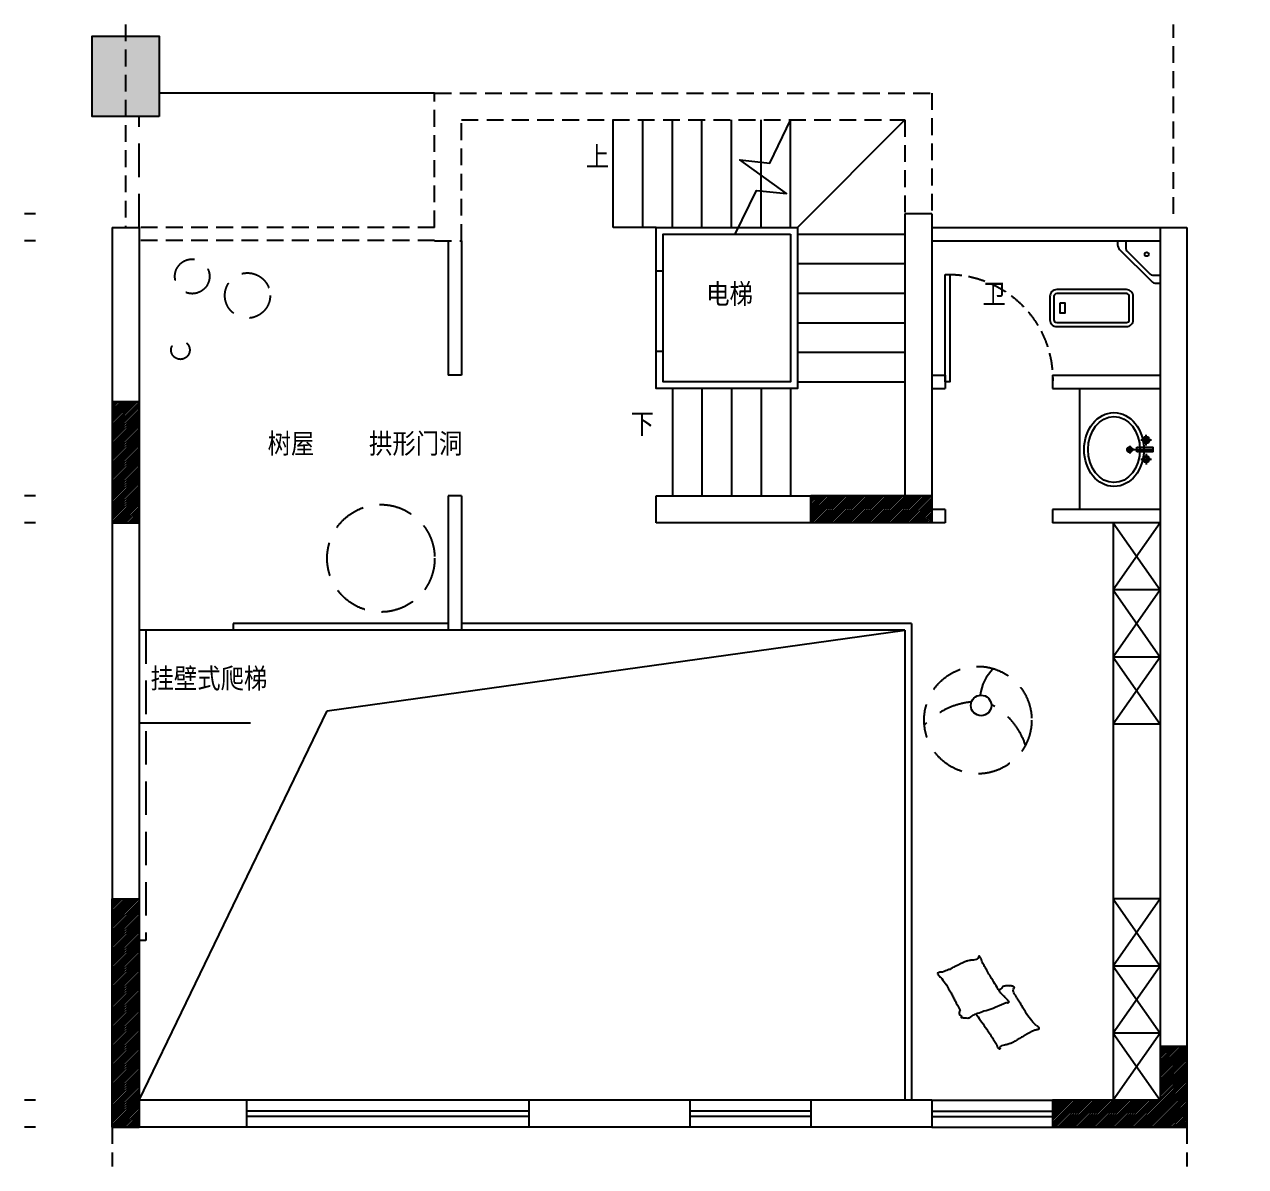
# Model space of a CAD drawing. Extents: x 468514 to 728049, y -74127 to 69080.
# Drawn here: x 468514 to 477603, y 34716 to 43222 of the extents above; entities that cross this region are included whole.
import ezdxf
from ezdxf.xclip import XClip

# ---------------------------------------------------------------- set-up
doc = ezdxf.new("R2010")
doc.units = 0
doc.header["$LTSCALE"] = 500
doc.header["$MEASUREMENT"] = 0
doc.header["$XCLIPFRAME"] = 0
for name, pattern in [('( Dashed )', [0.75, 0.5, -0.25]), ('DASH', [0.35, 0.25, -0.1]), ('HIDDEN', [0.375, 0.25, -0.125])]:
    doc.linetypes.add(name, pattern=pattern)
doc.layers.get('Defpoints').update_dxf_attribs({"color": 229})
for name, color, linetype in [('Door 门', 107, 'Continuous'), ('E 立面标注尺寸', 9, 'Continuous'), ('P-Furniture 家具', 153, 'Continuous'), ('P-Make furniture 固定制作', 154, 'Continuous'), ('P-N wall 新建隔墙', 241, 'Continuous'), ('P-O wall 原始墙体', 245, 'Continuous'), ('P-o 原建筑尺寸', 8, 'Continuous'), ('P-Stair 楼梯（原建筑设备）', 159, 'Continuous'), ('P-Text  平面文字', 9, 'Continuous'), ('P-Ware 洁具', 153, 'Continuous'), ('P-window 窗', 107, 'Continuous'), ('PUB_HATCH', 8, 'Continuous')]:
    doc.layers.add(name, color=color, linetype=linetype)
doc.styles.add('PDC DIM', font='PMingLiU-ExtB.ttf', dxfattribs={"width": 0.85})
doc.dimstyles.new('PDC-A2', dxfattribs={"dimscale": 0, "dimtxt": 2.5, "dimasz": 1, "dimexe": 1, "dimexo": 1, "dimgap": 0.7, "dimtad": 1, "dimdec": 0, "dimtxsty": 'PDC DIM', "dimblk": 'ARCHTICK', "dimcen": 1, "dimdle": 1, "dimclrd": 8, "dimclre": 8, "dimclrt": 9, "dimadec": 0, "dimazin": 0, "dimtfac": 1, "dimtdec": 0, "dimtix": 1, "dimtmove": 2, "dimatfit": 3, "dimldrblk": 'PDC A2 T R', "dimfxl": 10, "dimfxlon": 1, "dimarcsym": 0})
pattern_1 = [(45, (-209248.647, -42879.155), (-8.83883476, 8.83883476), [])]

# ---------------------------------------------------------------- blocks, each defined once
blk = doc.blocks.new('_FZH')
blk.add_lwpolyline([(-0.5, -0.5), (0.5, -0.5), (0.5, 0.5), (-0.5, 0.5)], close=True)
at = {"layer": 'PUB_HATCH'}
blk.add_solid([(-0.5, -0.5), (0.5, -0.5), (-0.5, 0.5), (0.5, 0.5)], dxfattribs=at)
blk = doc.blocks.new('_ArchTick')
at = {"color": 0, "linetype": 'ByBlock', "const_width": 0.4}
blk.add_lwpolyline([(-0.5, -0.5), (0.5, 0.5)], dxfattribs=at)
blk = doc.blocks.new('*D1025')
at = {"layer": 'Defpoints', "color": 0, "transparency": 16777216}
for p in [(273012.8, 45572.6), (273212.8, 45572.6), (273212.8, 44975.9)]:
    blk.add_point(p, dxfattribs=at)
at = {"layer": 'P-o 原建筑尺寸', "color": 8, "lineweight": -2, "transparency": 16777216}
for p, q in [((273012.8, 45512.6), (273012.8, 44915.9)), ((273212.8, 45512.6), (273212.8, 44915.9)), ((273012.8, 44975.9), (272952.8, 44975.9)), ((273012.8, 44975.9), (273212.8, 44975.9)), ((273212.8, 44975.9), (273272.8, 44975.9))]:
    blk.add_line(p, q, dxfattribs=at)
at = {"layer": 'P-o 原建筑尺寸', "color": 8, "lineweight": -2, "transparency": 16777216, "xscale": 60, "yscale": 60, "zscale": 60}
blk.add_blockref('_ArchTick', (273012.8, 44975.9), dxfattribs=at)
at = {"layer": 'P-o 原建筑尺寸', "color": 8, "lineweight": -2, "transparency": 16777216, "xscale": 60, "yscale": 60, "zscale": 60, "rotation": 180}
blk.add_blockref('_ArchTick', (273212.8, 44975.9), dxfattribs=at)
at = {"layer": 'P-o 原建筑尺寸', "color": 9, "transparency": 16777216, "insert": (273112.8, 45101.4), "char_height": 150, "attachment_point": 5, "style": 'PDC DIM'}
blk.add_mtext('200', dxfattribs=at)
blk = doc.blocks.new('PDC A2 T R')
at = {"color": 0, "linetype": 'ByBlock'}
blk.add_line((0, 0), (-2, 0), dxfattribs=at)
for points in [[(-2.15, 0.89), (-1.49, 1.35), (-0.6, 0), (0, 0)], [(-2.15, -0.89), (-1.49, -1.35), (-0.6, 0), (0, 0)]]:
    blk.add_solid(points, dxfattribs=at)
blk = doc.blocks.new('*D1026')
at = {"layer": 'Defpoints', "color": 0, "transparency": 16777216}
for p in [(273212.8, 45572.6), (278912.8, 45572.6), (278912.8, 44975.9)]:
    blk.add_point(p, dxfattribs=at)
at = {"layer": 'P-o 原建筑尺寸', "color": 8, "lineweight": -2, "transparency": 16777216}
for p, q in [((273212.8, 45512.6), (273212.8, 44915.9)), ((278912.8, 45512.6), (278912.8, 44915.9)), ((273152.8, 44975.9), (278972.8, 44975.9))]:
    blk.add_line(p, q, dxfattribs=at)
at = {"layer": 'P-o 原建筑尺寸', "color": 8, "lineweight": -2, "transparency": 16777216, "xscale": 60, "yscale": 60, "zscale": 60, "rotation": 180}
blk.add_blockref('_ArchTick', (273212.8, 44975.9), dxfattribs=at)
at = {"layer": 'P-o 原建筑尺寸', "color": 8, "lineweight": -2, "transparency": 16777216, "xscale": 60, "yscale": 60, "zscale": 60}
blk.add_blockref('_ArchTick', (278912.8, 44975.9), dxfattribs=at)
at = {"layer": 'P-o 原建筑尺寸', "color": 9, "transparency": 16777216, "insert": (276062.8, 45102.9), "char_height": 150, "attachment_point": 5, "style": 'PDC DIM'}
blk.add_mtext('5700', dxfattribs=at)
blk = doc.blocks.new('*D1027')
at = {"layer": 'Defpoints', "color": 0, "transparency": 16777216}
for p in [(280812.8, 45572.6), (281012.8, 45592.6), (281012.8, 44975.9)]:
    blk.add_point(p, dxfattribs=at)
at = {"layer": 'P-o 原建筑尺寸', "color": 8, "lineweight": -2, "transparency": 16777216}
for p, q in [((280812.8, 45512.6), (280812.8, 44915.9)), ((281012.8, 45532.6), (281012.8, 44915.9)), ((280812.8, 44975.9), (280752.8, 44975.9)), ((280812.8, 44975.9), (281012.8, 44975.9)), ((281012.8, 44975.9), (281072.8, 44975.9))]:
    blk.add_line(p, q, dxfattribs=at)
at = {"layer": 'P-o 原建筑尺寸', "color": 8, "lineweight": -2, "transparency": 16777216, "xscale": 60, "yscale": 60, "zscale": 60}
blk.add_blockref('_ArchTick', (280812.8, 44975.9), dxfattribs=at)
at = {"layer": 'P-o 原建筑尺寸', "color": 8, "lineweight": -2, "transparency": 16777216, "xscale": 60, "yscale": 60, "zscale": 60, "rotation": 180}
blk.add_blockref('_ArchTick', (281012.8, 44975.9), dxfattribs=at)
at = {"layer": 'P-o 原建筑尺寸', "color": 9, "transparency": 16777216, "insert": (280912.8, 45101.4), "char_height": 150, "attachment_point": 5, "style": 'PDC DIM'}
blk.add_mtext('200', dxfattribs=at)
blk = doc.blocks.new('*D1028')
at = {"layer": 'Defpoints', "color": 0, "transparency": 16777216}
for p in [(273012.8, 45475.9), (281012.8, 45475.9), (281012.8, 44667.6)]:
    blk.add_point(p, dxfattribs=at)
at = {"layer": 'P-o 原建筑尺寸', "color": 8, "lineweight": -2, "transparency": 16777216}
for p, q in [((273012.8, 45267.6), (273012.8, 44607.6)), ((281012.8, 45267.6), (281012.8, 44607.6)), ((272952.8, 44667.6), (281072.8, 44667.6))]:
    blk.add_line(p, q, dxfattribs=at)
at = {"layer": 'P-o 原建筑尺寸', "color": 8, "lineweight": -2, "transparency": 16777216, "xscale": 60, "yscale": 60, "zscale": 60, "rotation": 180}
blk.add_blockref('_ArchTick', (273012.8, 44667.6), dxfattribs=at)
at = {"layer": 'P-o 原建筑尺寸', "color": 8, "lineweight": -2, "transparency": 16777216, "xscale": 60, "yscale": 60, "zscale": 60}
blk.add_blockref('_ArchTick', (281012.8, 44667.6), dxfattribs=at)
at = {"layer": 'P-o 原建筑尺寸', "color": 9, "transparency": 16777216, "insert": (277012.8, 44793.1), "char_height": 150, "attachment_point": 5, "style": 'PDC DIM'}
blk.add_mtext('8000', dxfattribs=at)
blk = doc.blocks.new('*D1029')
at = {"layer": 'Defpoints', "color": 0, "transparency": 16777216}
for p in [(272501, 52809.4), (271870.2, 52609.4), (272501, 52609.4)]:
    blk.add_point(p, dxfattribs=at)
at = {"layer": 'P-o 原建筑尺寸', "color": 8, "lineweight": -2, "transparency": 16777216}
for p, q in [((271870.2, 52809.4), (271870.2, 52869.4)), ((272441, 52809.4), (271810.2, 52809.4)), ((271870.2, 52809.4), (271870.2, 52609.4)), ((272441, 52609.4), (271810.2, 52609.4)), ((271870.2, 52609.4), (271870.2, 52549.4))]:
    blk.add_line(p, q, dxfattribs=at)
at = {"layer": 'P-o 原建筑尺寸', "color": 8, "lineweight": -2, "transparency": 16777216, "xscale": 60, "yscale": 60, "zscale": 60}
for p, rotation in [((271870.2, 52809.4), 270), ((271870.2, 52609.4), 90)]:
    blk.add_blockref('_ArchTick', p, dxfattribs=dict(at, rotation=rotation))
at = {"layer": 'P-o 原建筑尺寸', "color": 9, "transparency": 16777216, "insert": (271744.7, 52709.4), "char_height": 150, "attachment_point": 5, "rotation": 90, "style": 'PDC DIM'}
blk.add_mtext('200', dxfattribs=at)
blk = doc.blocks.new('*D1030')
at = {"layer": 'Defpoints', "color": 0, "transparency": 16777216}
for p in [(272501, 52609.4), (271870.2, 50709.4), (272501, 50709.4)]:
    blk.add_point(p, dxfattribs=at)
at = {"layer": 'P-o 原建筑尺寸', "color": 8, "lineweight": -2, "transparency": 16777216}
for p, q in [((271870.2, 52669.4), (271870.2, 50649.4)), ((272441, 52609.4), (271810.2, 52609.4)), ((272441, 50709.4), (271810.2, 50709.4))]:
    blk.add_line(p, q, dxfattribs=at)
at = {"layer": 'P-o 原建筑尺寸', "color": 8, "lineweight": -2, "transparency": 16777216, "xscale": 60, "yscale": 60, "zscale": 60}
for p, rotation in [((271870.2, 52609.4), 90), ((271870.2, 50709.4), 270)]:
    blk.add_blockref('_ArchTick', p, dxfattribs=dict(at, rotation=rotation))
at = {"layer": 'P-o 原建筑尺寸', "color": 9, "transparency": 16777216, "insert": (271743.8, 51659.4), "char_height": 150, "attachment_point": 5, "rotation": 90, "style": 'PDC DIM'}
blk.add_mtext('1900', dxfattribs=at)
blk = doc.blocks.new('*D1031')
at = {"layer": 'Defpoints', "color": 0, "transparency": 16777216}
for p in [(272501, 50709.4), (271870.2, 50509.4), (272501, 50509.4)]:
    blk.add_point(p, dxfattribs=at)
at = {"layer": 'P-o 原建筑尺寸', "color": 8, "lineweight": -2, "transparency": 16777216}
for p, q in [((271870.2, 50709.4), (271870.2, 50769.4)), ((272441, 50709.4), (271810.2, 50709.4)), ((271870.2, 50709.4), (271870.2, 50509.4)), ((272441, 50509.4), (271810.2, 50509.4)), ((271870.2, 50509.4), (271870.2, 50449.4))]:
    blk.add_line(p, q, dxfattribs=at)
at = {"layer": 'P-o 原建筑尺寸', "color": 8, "lineweight": -2, "transparency": 16777216, "xscale": 60, "yscale": 60, "zscale": 60}
for p, rotation in [((271870.2, 50709.4), 270), ((271870.2, 50509.4), 90)]:
    blk.add_blockref('_ArchTick', p, dxfattribs=dict(at, rotation=rotation))
at = {"layer": 'P-o 原建筑尺寸', "color": 9, "transparency": 16777216, "insert": (271744.7, 50609.4), "char_height": 150, "attachment_point": 5, "rotation": 90, "style": 'PDC DIM'}
blk.add_mtext('200', dxfattribs=at)
blk = doc.blocks.new('*D1032')
at = {"layer": 'Defpoints', "color": 0, "transparency": 16777216}
for p in [(272501, 50509.4), (271870.2, 46209.4), (272501, 46209.4)]:
    blk.add_point(p, dxfattribs=at)
at = {"layer": 'P-o 原建筑尺寸', "color": 8, "lineweight": -2, "transparency": 16777216}
for p, q in [((271870.2, 50569.4), (271870.2, 46149.4)), ((272441, 50509.4), (271810.2, 50509.4)), ((272441, 46209.4), (271810.2, 46209.4))]:
    blk.add_line(p, q, dxfattribs=at)
at = {"layer": 'P-o 原建筑尺寸', "color": 8, "lineweight": -2, "transparency": 16777216, "xscale": 60, "yscale": 60, "zscale": 60}
for p, rotation in [((271870.2, 50509.4), 90), ((271870.2, 46209.4), 270)]:
    blk.add_blockref('_ArchTick', p, dxfattribs=dict(at, rotation=rotation))
at = {"layer": 'P-o 原建筑尺寸', "color": 9, "transparency": 16777216, "insert": (271744.7, 48359.4), "char_height": 150, "attachment_point": 5, "rotation": 90, "style": 'PDC DIM'}
blk.add_mtext('4300', dxfattribs=at)
blk = doc.blocks.new('*D1033')
at = {"layer": 'Defpoints', "color": 0, "transparency": 16777216}
for p in [(272501, 46209.4), (271870.2, 46009.4), (272501, 46009.4)]:
    blk.add_point(p, dxfattribs=at)
at = {"layer": 'P-o 原建筑尺寸', "color": 8, "lineweight": -2, "transparency": 16777216}
for p, q in [((271870.2, 46209.4), (271870.2, 46269.4)), ((272441, 46209.4), (271810.2, 46209.4)), ((271870.2, 46209.4), (271870.2, 46009.4)), ((272441, 46009.4), (271810.2, 46009.4)), ((271870.2, 46009.4), (271870.2, 45949.4))]:
    blk.add_line(p, q, dxfattribs=at)
at = {"layer": 'P-o 原建筑尺寸', "color": 8, "lineweight": -2, "transparency": 16777216, "xscale": 60, "yscale": 60, "zscale": 60}
for p, rotation in [((271870.2, 46209.4), 270), ((271870.2, 46009.4), 90)]:
    blk.add_blockref('_ArchTick', p, dxfattribs=dict(at, rotation=rotation))
at = {"layer": 'P-o 原建筑尺寸', "color": 9, "transparency": 16777216, "insert": (271744.7, 46109.4), "char_height": 150, "attachment_point": 5, "rotation": 90, "style": 'PDC DIM'}
blk.add_mtext('200', dxfattribs=at)
blk = doc.blocks.new('*D1034')
at = {"layer": 'Defpoints', "color": 0, "transparency": 16777216}
for p in [(272674.5, 52809.4), (271587.2, 46009.4), (272674.5, 46009.4)]:
    blk.add_point(p, dxfattribs=at)
at = {"layer": 'P-o 原建筑尺寸', "color": 8, "lineweight": -2, "transparency": 16777216}
for p, q in [((271587.2, 52869.4), (271587.2, 45949.4)), ((272187.2, 52809.4), (271527.2, 52809.4)), ((272187.2, 46009.4), (271527.2, 46009.4))]:
    blk.add_line(p, q, dxfattribs=at)
at = {"layer": 'P-o 原建筑尺寸', "color": 8, "lineweight": -2, "transparency": 16777216, "xscale": 60, "yscale": 60, "zscale": 60}
for p, rotation in [((271587.2, 52809.4), 90), ((271587.2, 46009.4), 270)]:
    blk.add_blockref('_ArchTick', p, dxfattribs=dict(at, rotation=rotation))
at = {"layer": 'P-o 原建筑尺寸', "color": 9, "transparency": 16777216, "insert": (271460.7, 49409.4), "char_height": 150, "attachment_point": 5, "rotation": 90, "style": 'PDC DIM'}
blk.add_mtext('6800', dxfattribs=at)
blk = doc.blocks.new('*D1035')
at = {"layer": 'Defpoints', "color": 0, "transparency": 16777216}
for p in [(281563.6, 52809.4), (281563.6, 52609.4), (282194.4, 52609.4)]:
    blk.add_point(p, dxfattribs=at)
at = {"layer": 'P-o 原建筑尺寸', "color": 8, "lineweight": -2, "transparency": 16777216}
for p, q in [((282194.4, 52809.4), (282194.4, 52869.4)), ((281623.6, 52809.4), (282254.4, 52809.4)), ((282194.4, 52809.4), (282194.4, 52609.4)), ((281623.6, 52609.4), (282254.4, 52609.4)), ((282194.4, 52609.4), (282194.4, 52549.4))]:
    blk.add_line(p, q, dxfattribs=at)
at = {"layer": 'P-o 原建筑尺寸', "color": 8, "lineweight": -2, "transparency": 16777216, "xscale": 60, "yscale": 60, "zscale": 60}
for p, rotation in [((282194.4, 52809.4), 270), ((282194.4, 52609.4), 90)]:
    blk.add_blockref('_ArchTick', p, dxfattribs=dict(at, rotation=rotation))
at = {"layer": 'P-o 原建筑尺寸', "color": 9, "transparency": 16777216, "insert": (282068.9, 52709.4), "char_height": 150, "attachment_point": 5, "rotation": 90, "style": 'PDC DIM'}
blk.add_mtext('200', dxfattribs=at)
blk = doc.blocks.new('*D1036')
at = {"layer": 'Defpoints', "color": 0, "transparency": 16777216}
for p in [(281563.6, 52609.4), (281563.6, 50709.4), (282194.4, 50709.4)]:
    blk.add_point(p, dxfattribs=at)
at = {"layer": 'P-o 原建筑尺寸', "color": 8, "lineweight": -2, "transparency": 16777216}
for p, q in [((282194.4, 52669.4), (282194.4, 50649.4)), ((281623.6, 52609.4), (282254.4, 52609.4)), ((281623.6, 50709.4), (282254.4, 50709.4))]:
    blk.add_line(p, q, dxfattribs=at)
at = {"layer": 'P-o 原建筑尺寸', "color": 8, "lineweight": -2, "transparency": 16777216, "xscale": 60, "yscale": 60, "zscale": 60}
for p, rotation in [((282194.4, 52609.4), 90), ((282194.4, 50709.4), 270)]:
    blk.add_blockref('_ArchTick', p, dxfattribs=dict(at, rotation=rotation))
at = {"layer": 'P-o 原建筑尺寸', "color": 9, "transparency": 16777216, "insert": (282067.9, 51659.4), "char_height": 150, "attachment_point": 5, "rotation": 90, "style": 'PDC DIM'}
blk.add_mtext('1900', dxfattribs=at)
blk = doc.blocks.new('*D1037')
at = {"layer": 'Defpoints', "color": 0, "transparency": 16777216}
for p in [(281563.6, 50709.4), (281563.6, 50509.4), (282194.4, 50509.4)]:
    blk.add_point(p, dxfattribs=at)
at = {"layer": 'P-o 原建筑尺寸', "color": 8, "lineweight": -2, "transparency": 16777216}
for p, q in [((282194.4, 50709.4), (282194.4, 50769.4)), ((281623.6, 50709.4), (282254.4, 50709.4)), ((282194.4, 50709.4), (282194.4, 50509.4)), ((281623.6, 50509.4), (282254.4, 50509.4)), ((282194.4, 50509.4), (282194.4, 50449.4))]:
    blk.add_line(p, q, dxfattribs=at)
at = {"layer": 'P-o 原建筑尺寸', "color": 8, "lineweight": -2, "transparency": 16777216, "xscale": 60, "yscale": 60, "zscale": 60}
for p, rotation in [((282194.4, 50709.4), 270), ((282194.4, 50509.4), 90)]:
    blk.add_blockref('_ArchTick', p, dxfattribs=dict(at, rotation=rotation))
at = {"layer": 'P-o 原建筑尺寸', "color": 9, "transparency": 16777216, "insert": (282068.9, 50609.4), "char_height": 150, "attachment_point": 5, "rotation": 90, "style": 'PDC DIM'}
blk.add_mtext('200', dxfattribs=at)
blk = doc.blocks.new('*D1038')
at = {"layer": 'Defpoints', "color": 0, "transparency": 16777216}
for p in [(281563.6, 50509.4), (281563.6, 46209.4), (282194.4, 46209.4)]:
    blk.add_point(p, dxfattribs=at)
at = {"layer": 'P-o 原建筑尺寸', "color": 8, "lineweight": -2, "transparency": 16777216}
for p, q in [((282194.4, 50569.4), (282194.4, 46149.4)), ((281623.6, 50509.4), (282254.4, 50509.4)), ((281623.6, 46209.4), (282254.4, 46209.4))]:
    blk.add_line(p, q, dxfattribs=at)
at = {"layer": 'P-o 原建筑尺寸', "color": 8, "lineweight": -2, "transparency": 16777216, "xscale": 60, "yscale": 60, "zscale": 60}
for p, rotation in [((282194.4, 50509.4), 90), ((282194.4, 46209.4), 270)]:
    blk.add_blockref('_ArchTick', p, dxfattribs=dict(at, rotation=rotation))
at = {"layer": 'P-o 原建筑尺寸', "color": 9, "transparency": 16777216, "insert": (282068.9, 48359.4), "char_height": 150, "attachment_point": 5, "rotation": 90, "style": 'PDC DIM'}
blk.add_mtext('4300', dxfattribs=at)
blk = doc.blocks.new('*D1039')
at = {"layer": 'Defpoints', "color": 0, "transparency": 16777216}
for p in [(281563.6, 46209.4), (281563.6, 46009.4), (282194.4, 46009.4)]:
    blk.add_point(p, dxfattribs=at)
at = {"layer": 'P-o 原建筑尺寸', "color": 8, "lineweight": -2, "transparency": 16777216}
for p, q in [((282194.4, 46209.4), (282194.4, 46269.4)), ((281623.6, 46209.4), (282254.4, 46209.4)), ((282194.4, 46209.4), (282194.4, 46009.4)), ((281623.6, 46009.4), (282254.4, 46009.4)), ((282194.4, 46009.4), (282194.4, 45949.4))]:
    blk.add_line(p, q, dxfattribs=at)
at = {"layer": 'P-o 原建筑尺寸', "color": 8, "lineweight": -2, "transparency": 16777216, "xscale": 60, "yscale": 60, "zscale": 60}
for p, rotation in [((282194.4, 46209.4), 270), ((282194.4, 46009.4), 90)]:
    blk.add_blockref('_ArchTick', p, dxfattribs=dict(at, rotation=rotation))
at = {"layer": 'P-o 原建筑尺寸', "color": 9, "transparency": 16777216, "insert": (282068.9, 46109.4), "char_height": 150, "attachment_point": 5, "rotation": 90, "style": 'PDC DIM'}
blk.add_mtext('200', dxfattribs=at)
blk = doc.blocks.new('*D1040')
at = {"layer": 'Defpoints', "color": 0, "transparency": 16777216}
for p in [(281466.2, 52809.4), (281466.2, 46009.4), (282553.5, 46009.4)]:
    blk.add_point(p, dxfattribs=at)
at = {"layer": 'P-o 原建筑尺寸', "color": 8, "lineweight": -2, "transparency": 16777216}
for p, q in [((282553.5, 52869.4), (282553.5, 45949.4)), ((281953.5, 52809.4), (282613.5, 52809.4)), ((281953.5, 46009.4), (282613.5, 46009.4))]:
    blk.add_line(p, q, dxfattribs=at)
at = {"layer": 'P-o 原建筑尺寸', "color": 8, "lineweight": -2, "transparency": 16777216, "xscale": 60, "yscale": 60, "zscale": 60}
for p, rotation in [((282553.5, 52809.4), 90), ((282553.5, 46009.4), 270)]:
    blk.add_blockref('_ArchTick', p, dxfattribs=dict(at, rotation=rotation))
at = {"layer": 'P-o 原建筑尺寸', "color": 9, "transparency": 16777216, "insert": (282427, 49409.4), "char_height": 150, "attachment_point": 5, "rotation": 90, "style": 'PDC DIM'}
blk.add_mtext('6800', dxfattribs=at)
blk = doc.blocks.new('A$C437E590E')
at = {"color": 8, "linetype": 'ByBlock'}
for p, q in [((243.4, 461.6), (164, 461.5)), ((202.4, 421.9), (202.4, 501.2)), ((274.8, 313.2), (274.7, 509.9)), ((306.1, 461.6), (385.5, 461.5)), ((347.1, 421.9), (347.1, 501.2)), ((275, 368.1), (275, 311.8)), ((246.9, 339.9), (303.1, 339.9))]:
    blk.add_line(p, q, dxfattribs=at)
at = {"linetype": 'ByBlock'}
for p, q in [((256.9, 392.6), (256.9, 514.1)), ((292.6, 514.1), (256.9, 514.1)), ((292.6, 514.1), (292.6, 392.6)), ((292.6, 392.6), (256.9, 392.6))]:
    blk.add_line(p, q, dxfattribs=at)
for centre, radius in [((203.7, 461.5), 25), ((203.7, 461.5), 17.9), ((345.8, 461.5), 25), ((345.8, 461.5), 17.9)]:
    blk.add_circle(centre, radius, dxfattribs=at)
at = {"color": 8, "linetype": 'ByBlock'}
for radius in [19.5, 11.9]:
    blk.add_circle((275, 339.9), radius, dxfattribs=at)
at = {"linetype": 'ByBlock'}
blk.add_ellipse((275, 222.4), major_axis=(-275, 0), ratio=0.809091, dxfattribs=at)
at = {"color": 8, "linetype": 'ByBlock'}
blk.add_ellipse((275, 222.4), major_axis=(-246, 0), ratio=0.786583, dxfattribs=at)
blk = doc.blocks.new('fffg')
blk.add_lwpolyline([(143.1, 669.9), (109, 669.9), (109, -130.1), (143.1, -130.1)], close=True)
at = {"color": 8, "linetype": 'DASH'}
blk.add_arc((123.2, -110.2), 780.4, 88.54208, 181.45792, dxfattribs=at)
blk = doc.blocks.new('*D1041')
at = {"layer": 'Defpoints', "color": 0, "transparency": 16777216}
for p in [(278912.8, 45572.6), (280812.8, 45572.6), (280812.8, 44975.9)]:
    blk.add_point(p, dxfattribs=at)
at = {"layer": 'P-o 原建筑尺寸', "color": 8, "lineweight": -2, "transparency": 16777216}
for p, q in [((278912.8, 45512.6), (278912.8, 44915.9)), ((280812.8, 45512.6), (280812.8, 44915.9)), ((278852.8, 44975.9), (280872.8, 44975.9))]:
    blk.add_line(p, q, dxfattribs=at)
at = {"layer": 'P-o 原建筑尺寸', "color": 8, "lineweight": -2, "transparency": 16777216, "xscale": 60, "yscale": 60, "zscale": 60, "rotation": 180}
blk.add_blockref('_ArchTick', (278912.8, 44975.9), dxfattribs=at)
at = {"layer": 'P-o 原建筑尺寸', "color": 8, "lineweight": -2, "transparency": 16777216, "xscale": 60, "yscale": 60, "zscale": 60}
blk.add_blockref('_ArchTick', (280812.8, 44975.9), dxfattribs=at)
at = {"layer": 'P-o 原建筑尺寸', "color": 9, "transparency": 16777216, "insert": (279862.8, 45102.4), "char_height": 150, "attachment_point": 5, "style": 'PDC DIM'}
blk.add_mtext('1900', dxfattribs=at)
blk = doc.blocks.new('A$C04AB1477')
at = {"layer": 'P-O wall 原始墙体'}
h = blk.add_hatch(dxfattribs=at)
h.set_pattern_fill('ANSI31', color=256, scale=100, style=0)
h.set_pattern_definition(pattern_1)
h.paths.add_polyline_path([(1867, 8530.2), (1867, 7630.2), (1667, 7630.2), (1667, 8530.2)])
h = blk.add_hatch(dxfattribs=at)
h.set_pattern_fill('ANSI31', color=256, scale=100, style=0)
h.set_pattern_definition(pattern_1)
h.paths.add_polyline_path([(7767, 7630.2), (6867, 7630.2), (6867, 7830.2), (7767, 7830.2)])
h = blk.add_hatch(dxfattribs=at)
h.set_pattern_fill('ANSI31', color=256, scale=100, style=0)
h.set_pattern_definition(pattern_1)
h.paths.add_polyline_path([(1867, 4830.2), (1867, 3130.2), (1667, 3130.2), (1667, 4830.2)])
h = blk.add_hatch(dxfattribs=at)
h.set_pattern_fill('ANSI31', color=256, scale=100, style=0)
h.set_pattern_definition(pattern_1)
h.paths.add_polyline_path([(9667, 3730.2), (9667, 3130.2), (9467, 3330.2), (9467, 3730.2)])
h = blk.add_hatch(dxfattribs=at)
h.set_pattern_fill('ANSI31', color=256, scale=100, style=0)
h.set_pattern_definition(pattern_1)
h.paths.add_polyline_path([(9467, 3330.2), (9667, 3130.2), (8667, 3130.2), (8667, 3330.2)])
at = {"layer": 'P-Furniture 家具', "color": 8, "linetype": '( Dashed )'}
blk.add_line((1867, 9830.2), (1867, 10655.2), dxfattribs=at)
at = {"layer": 'P-Furniture 家具'}
for p, q in [((9151, 9730.2), (9151, 9700.9)), ((9211, 9730.2), (9211, 9683.3)), ((9165.7, 9665.6), (9402.4, 9428.8)), ((9225.7, 9648), (9384.8, 9488.8)), ((9420.1, 9474.2), (9467, 9474.2)), ((9437.7, 9414.2), (9467, 9414.2)), ((8867, 8630.2), (8867, 7730.2)), ((4167, 6830.2), (1867, 6830.2)), ((2567, 6880.2), (2567, 6830.2)), ((4167, 6880.2), (2567, 6880.2))]:
    blk.add_line(p, q, dxfattribs=at)
at = {"layer": 'P-Furniture 家具', "color": 250, "linetype": '( Dashed )'}
blk.add_line((1917, 6830.2), (1917, 4520.2), dxfattribs=at)
at = {"layer": 'P-Furniture 家具'}
for points in [[(8697, 9091.9), (9217, 9091.9, 0.414214), (9267, 9141.9), (9267, 9316.9, 0.414214), (9217, 9366.9), (8697, 9366.9, 0.414214), (8647, 9316.9), (8647, 9141.9, 0.414214)], [(8697, 9121.9), (9217, 9121.9, 0.414214), (9237, 9141.9), (9237, 9316.9, 0.414214), (9217, 9336.9), (8697, 9336.9, 0.414214), (8677, 9316.9), (8677, 9141.9, 0.414214)]]:
    blk.add_lwpolyline(points, format="xyb", close=True, dxfattribs=at)
blk.add_lwpolyline([(8724, 9269.2), (8756.8, 9269.2), (8756.8, 9191.5), (8724, 9191.5)], close=True, dxfattribs=at)
at = {"layer": 'P-Furniture 家具', "color": 8}
blk.add_lwpolyline([(7848.1, 4285.3, 0.101392), (7822.1, 4282, -0.223768), (7811.1, 4277.6, -0.25558), (7810.6, 4273, -0.081563), (7818.7, 4259.8, -0.071805), (7830.6, 4248.4, 0.069985), (7842.7, 4236.8, 0.03546), (7876.9, 4190.2, 0.029432), (7911, 4130.7, 0.001554), (7926.1, 4100.6, -0.00152), (7941.5, 4069.9, -0.004735), (7957.8, 4038.3, 0.00382), (7978.1, 3999.3, 0.296001), (7975, 3966.5, -0.649774), (7984.9, 3947.3, -0.02319), (7990.6, 3947, 0.0288), (7995.3, 3946.6, 0.005727), (8003.1, 3945.6, -0.004358), (8013.5, 3944.1, -0.027528), (8034.9, 3942.5, -0.046214), (8047.3, 3943.3, -0.194121), (8058.7, 3950.9, 0.133719), (8073.1, 3963.8, 0.011505), (8108.5, 3978.4, 0.008882), (8155.5, 3995.4, 0.012426), (8217.9, 4014.7, -0.033612), (8240.4, 4022.8), (8286.2, 4043.3), (8321.6, 4059.2, 0.224341), (8339.1, 4058.4, -0.722772), (8343.7, 4063.8, -0.103513), (8341.2, 4066.4, 0.053465), (8336, 4071, 0.030109), (8321.4, 4088, -0.031436), (8307.3, 4104.2, -0.05324), (8296.4, 4113.8, 0.05518), (8285.8, 4123, 0.056271), (8270.5, 4142.6, 0.0108), (8203.9, 4251.4, 0.00456), (8160.6, 4326.7, 0.01125), (8143.9, 4357.6, 0.069394), (8137.1, 4376.3, -0.079756), (8130.9, 4392.6, -0.106399), (8121.9, 4403.4, -0.328642), (8117.1, 4404.2, -0.299547), (8115.1, 4398.9, 0.189917), (8113.9, 4390.3, 0.033518), (8109, 4383.7, 0.075627), (8106, 4381.4, 0.053489), (8099.5, 4378.9, 0.017838), (8078.6, 4374.5, 0.038394), (8052.9, 4372, -0.059529), (8036.5, 4369.8, -0.035943), (8014.3, 4361.9, -0.011245), (7947.5, 4329.9, -0.006203), (7917.9, 4314.3, 0.010783), (7900.8, 4305.4, 0.019485), (7890.2, 4300.8, 0.005062)], format="xyb", close=True, dxfattribs=at)
at = {"layer": 'P-Furniture 家具'}
blk.add_circle((9367, 9630.2), 15, dxfattribs=at)
at = {"layer": 'P-Furniture 家具', "color": 8, "linetype": '( Dashed )'}
for centre, radius in [((2262.6, 9465.5), 128.8), ((2674.2, 9322.9), 168.3), ((2174.7, 8917), 69.3), ((3667.1, 7366.1), 400), ((8110.6, 6161.4), 400)]:
    blk.add_circle(centre, radius, dxfattribs=at)
at = {"layer": 'P-Furniture 家具', "color": 8}
blk.add_circle((8134.6, 6270.5), 76.4, dxfattribs=at)
at = {"layer": 'P-Furniture 家具'}
for centre, start, end in [((9201, 9700.9), 180, 225), ((9261, 9683.3), 180, 225), ((9420.1, 9524.2), 225, 270), ((9437.7, 9464.2), 225, 270)]:
    blk.add_arc(centre, 50, start, end, dxfattribs=at)
at = {"layer": 'P-Furniture 家具', "color": 8}
blk.add_arc((8463.1, 6304.2), 338.1, 134.68613, 172.80632, dxfattribs=at)
at = {"layer": 'P-Furniture 家具', "color": 8, "linetype": '( Dashed )'}
for centre, radius, start, end in [((8120.2, 5735.7), 564, 95.83349, 136.33288), ((7958, 5806.7), 534.2, 18.43068, 61.77214)]:
    blk.add_arc(centre, radius, start, end, dxfattribs=at)
at = {"layer": 'P-Furniture 家具', "color": 8, "extrusion": (0, 0, -1)}
for centre, major_axis, ratio, start_param, end_param in [((8313.9, 4163.4), (16.7, -13.9), 0.833333, 2.924385, 3.691331), ((8333.8, 4117.1), (57.2, -47.5), 0.833333, 3.691331, 3.876056), ((8362.5, 3995.5), (160.7, -133.5), 0.833333, 3.876056, 3.98614), ((8410.4, 3611.3), (487.7, -405.2), 0.833333, 3.98614, 4.003573), ((8313.9, 4515), (282.4, -234.7), 0.833333, 0.839074, 0.86198), ((8352, 4222.3), (33.4, -27.7), 0.833333, 0.723905, 0.839074), ((8376.7, 4122.7), (51.4, -42.8), 0.833333, 3.865498, 3.958241), ((8369.1, 4172.2), (9.4, -7.81), 0.833333, 3.958241, 6.263107), ((7735.1, 4937.9), (742.3, -616.9), 0.833333, 0.314514, 0.33763), ((8257, 4195.4), (33.8, -28.1), 0.833333, -0.217207, 0.314514), ((8405.5, 4143), (26.5, -22), 0.833333, 1.970378, 3.121515), ((10726.8, 5147.4), (2286.8, -1900.3), 0.833333, 1.955096, 1.970378), ((6887.5, 3407), (1488.7, -1237.1), 0.833333, -1.186496, -1.167556), ((3782.4, 2078.4), (4505.2, -3743.9), 0.833333, -1.167556, -1.161476), ((12891.7, 5902.4), (4310.7, -3582.2), 0.833333, 1.973901, 1.980117), ((8928.7, 4206.2), (460.4, -382.6), 0.833333, 1.856206, 1.973901), ((8020.6, 3916), (86.1, -71.5), 0.833333, -1.383407, -1.280924), ((5897.6, 2661.5), (2322.1, -1929.7), 0.833333, -1.280924, -1.237724), ((8793.5, 4125.3), (317.5, -263.8), 0.833333, 1.714425, 1.856206), ((4485.2, 1919.1), (3761.3, -3125.6), 0.833333, -1.237724, -1.219485), ((9843.7, 1725), (1403.6, -2077.9), 0.471108, 3.164311, 3.227312), ((8566.4, 3791.5), (55.8, -46.3), 0.833333, 3.524471, 3.928657), ((8569, 3934.1), (46.5, -38.7), 0.833333, 1.43494, 1.714425), ((8519, 3849), (44.2, -36.7), 0.833333, 4.576533, 4.863261), ((8551.8, 3871.6), (12.4, -10.3), 0.833333, -0.093502, 0.787064), ((8524.6, 3853.6), (37.6, -31.2), 0.833333, -1.419924, -1.094394), ((8560.3, 3865.6), (4.29, -3.56), 0.833333, -1.094394, -0.093502), ((7610.6, 3479.6), (618, -513.6), 0.833333, -1.219485, -1.174486), ((8184.1, 3730.3), (58.5, -48.6), 0.833333, -1.174486, -0.897354), ((8304, 3744), (44.4, -36.9), 0.833333, 1.925887, 2.244238), ((8339.3, 3687.7), (57, -47.3), 0.833333, 2.959949, 3.093969), ((8292.2, 3723.8), (11.3, -9.4), 0.833333, 3.093969, 3.395903), ((8306.3, 3705.8), (29.1, -24.1), 0.833333, 3.395903, 3.609654), ((8440.2, 3447.8), (259.9, -216), 0.833333, 3.609654, 3.680998), ((8381.6, 3580.9), (143.2, -119), 0.833333, 3.680998, 3.834497), ((8315.2, 3818.8), (59.8, -49.7), 0.833333, 0.455068, 0.692904), ((8264.5, 3913.7), (145.1, -120.6), 0.833333, 0.31136, 0.455068), ((7277.8, 5309.3), (1478.9, -1229), 0.833333, 0.266382, 0.31136), ((7482.8, 5041.8), (1216.9, -1011.2), 0.833333, 0.241571, 0.266382), ((8285.6, 3734.9), (26, -21.6), 0.833333, 1.501884, 1.925887), ((8271.5, 3714.7), (3.27, -2.72), 0.833333, 0.231794, 1.501884), ((8270.4, 3716.1), (4.65, -3.86), 0.833333, -0.932369, 0.231794), ((8287.8, 3718.7), (10.5, -8.7), 0.833333, 2.209223, 2.959949)]:
    blk.add_ellipse(centre, major_axis=major_axis, ratio=ratio, start_param=start_param, end_param=end_param, dxfattribs=at)
at = {"layer": 'P-Make furniture 固定制作'}
for p, q in [((9117, 7630.2), (9117, 3330.2)), ((9117, 7630.2), (9467, 7130.2)), ((9467, 7630.2), (9117, 7130.2)), ((9467, 7130.2), (9117, 7130.2)), ((9117, 7130.2), (9467, 6630.2)), ((9467, 7130.2), (9117, 6630.2)), ((9467, 6630.2), (9117, 6630.2)), ((9117, 6630.2), (9467, 6130.2)), ((9467, 6630.2), (9117, 6130.2)), ((9467, 6130.2), (9117, 6130.2)), ((9467, 4830.2), (9117, 4830.2)), ((9117, 4830.2), (9467, 4330.2)), ((9467, 4830.2), (9117, 4330.2)), ((9467, 4330.2), (9117, 4330.2)), ((9117, 4330.2), (9467, 3830.2)), ((9467, 4330.2), (9117, 3830.2)), ((9467, 3830.2), (9117, 3830.2)), ((9117, 3830.2), (9467, 3330.2)), ((9467, 3830.2), (9117, 3330.2))]:
    blk.add_line(p, q, dxfattribs=at)
at = {"layer": 'P-N wall 新建隔墙', "linetype": 'HIDDEN'}
for p, q in [((4067, 9830.2), (1867, 9830.2)), ((4067, 9733), (1867, 9733))]:
    blk.add_line(p, q, dxfattribs=at)
at = {"layer": 'P-N wall 新建隔墙'}
for p, q in [((7767, 9830.2), (9467, 9830.2)), ((4167, 9730.2), (4167, 8730.2)), ((4267, 9730.2), (4267, 8730.2)), ((7767, 9730.2), (9467, 9730.2)), ((4267, 8730.2), (4167, 8730.2)), ((7767, 8730.2), (7867, 8730.2)), ((7867, 8730.2), (7867, 8630.2)), ((8667, 8730.2), (9467, 8730.2)), ((8667, 8730.2), (8667, 8630.2)), ((7767, 8630.2), (7867, 8630.2)), ((8667, 8630.2), (9467, 8630.2)), ((4167, 7830.2), (4167, 6830.2)), ((4267, 7830.2), (4167, 7830.2)), ((4267, 7830.2), (4267, 6830.2)), ((7867, 7730.2), (7767, 7730.2)), ((7867, 7730.2), (7867, 7630.2)), ((8667, 7730.2), (8667, 7630.2)), ((9467, 7730.2), (8667, 7730.2)), ((7867, 7630.2), (7767, 7630.2)), ((9467, 7630.2), (8667, 7630.2)), ((4267, 6830.2), (4167, 6830.2))]:
    blk.add_line(p, q, dxfattribs=at)
at = {"layer": 'P-N wall 新建隔墙', "linetype": 'HIDDEN'}
for points in [[(4067, 9830.2), (4067, 10830.2), (7767, 10830.2), (7767, 9930.2)], [(4067, 9730.2), (4267, 9730.2), (4267, 10630.2), (7567, 10630.2), (7567, 9930.2)]]:
    blk.add_lwpolyline(points, dxfattribs=at)
at = {"layer": 'P-O wall 原始墙体'}
for p, q in [((7567, 9930.2), (7567, 7830.2)), ((7767, 9930.2), (7567, 9930.2)), ((7767, 9930.2), (7767, 7830.2)), ((1667, 9830.2), (1667, 8530.2)), ((1667, 9830.2), (1867, 9830.2)), ((1867, 9830.2), (1867, 8530.2)), ((9467, 9830.2), (9467, 3730.2)), ((9467, 9830.2), (9667, 9830.2)), ((9667, 9830.2), (9667, 3730.2)), ((1667, 8530.2), (1667, 7630.2)), ((1667, 8530.2), (1867, 8530.2)), ((1867, 8530.2), (1867, 7630.2)), ((5717, 7630.2), (5717, 7830.2)), ((5717, 7830.2), (6867, 7830.2)), ((7767, 7830.2), (6867, 7830.2)), ((6867, 7830.2), (6867, 7630.2)), ((7767, 7830.2), (7767, 7630.2)), ((1667, 7630.2), (1867, 7630.2)), ((1667, 7630.2), (1667, 4830.2)), ((1867, 7630.2), (1867, 4830.2)), ((6867, 7630.2), (5717, 7630.2)), ((7767, 7630.2), (6867, 7630.2)), ((1667, 4830.2), (1667, 3130.2)), ((1667, 4830.2), (1867, 4830.2)), ((1867, 4830.2), (1867, 3130.2)), ((9467, 3730.2), (9467, 3330.2)), ((9467, 3730.2), (9667, 3730.2)), ((9667, 3730.2), (9667, 3130.2)), ((2667, 3330.2), (1867, 3330.2)), ((2667, 3330.2), (2667, 3130.2)), ((4767, 3330.2), (4767, 3130.2)), ((5967, 3330.2), (4767, 3330.2)), ((5967, 3330.2), (5967, 3130.2)), ((7767, 3330.2), (6867, 3330.2)), ((6867, 3330.2), (6867, 3130.2)), ((7767, 3330.2), (7767, 3130.2)), ((9467, 3330.2), (8667, 3330.2)), ((8667, 3330.2), (8667, 3130.2)), ((8667, 3330.2), (8667, 3130.2)), ((1667, 3130.2), (1867, 3130.2)), ((2667, 3130.2), (1867, 3130.2)), ((5967, 3130.2), (4767, 3130.2)), ((7767, 3130.2), (6867, 3130.2)), ((9667, 3130.2), (8667, 3130.2))]:
    blk.add_line(p, q, dxfattribs=at)
for points in [[(1867, 8530.2), (1667, 8530.2), (1667, 7630.2), (1867, 7630.2)], [(7767, 7830.2), (7767, 7630.2), (6867, 7630.2), (6867, 7830.2), (7767, 7830.2)], [(1667, 3130.2), (1667, 4830.2), (1867, 4830.2), (1867, 3130.2), (1667, 3130.2)], [(9667, 3730.2), (9467, 3730.2), (9467, 3330.2), (8667, 3330.2), (8667, 3130.2), (9667, 3130.2)]]:
    blk.add_lwpolyline(points, close=True, dxfattribs=at)
at = {"layer": 'P-Stair 楼梯（原建筑设备）'}
for p, q in [((4067, 10830.2), (2017, 10830.2)), ((5397, 9830.2), (5397, 10630.2)), ((5617, 9830.2), (5617, 10630.2)), ((5837, 9830.2), (5837, 10630.2)), ((6057, 9830.2), (6057, 10630.2)), ((6277, 9830.2), (6277, 10630.2)), ((6497, 9830.2), (6497, 10630.2)), ((6717, 9830.2), (6717, 10630.2)), ((6767, 9830.2), (7567, 10630.2)), ((5717, 9830.2), (5397, 9830.2)), ((6767, 9780.2), (7567, 9780.2)), ((6767, 9560.2), (7567, 9560.2)), ((5767, 9505.2), (5717, 9505.2)), ((6767, 9340.2), (7567, 9340.2)), ((6767, 9120.2), (7567, 9120.2)), ((5767, 8905.2), (5717, 8905.2)), ((6767, 8900.2), (7567, 8900.2)), ((6767, 8680.2), (7567, 8680.2)), ((5837, 8630.2), (5837, 7830.2)), ((6057, 8630.2), (6057, 7830.2)), ((6277, 8630.2), (6277, 7830.2)), ((6497, 8630.2), (6497, 7830.2)), ((6717, 8630.2), (6717, 7830.2)), ((4167, 6830.2), (1867, 6830.2)), ((3267, 6230.1), (7567, 6830.2)), ((7617, 6880.2), (4267, 6880.2)), ((7567, 6830.2), (4267, 6830.2)), ((7567, 6830.2), (7567, 3330.2)), ((7617, 6880.2), (7617, 3330.2)), ((1867, 3330.2), (3267, 6230.1))]:
    blk.add_line(p, q, dxfattribs=at)
at = {"layer": 'P-Stair 楼梯（原建筑设备）', "color": 250, "linetype": '( Dashed )'}
blk.add_line((1917, 4520.2), (1867, 4520.2), dxfattribs=at)
at = {"layer": 'P-Stair 楼梯（原建筑设备）', "linetype": 'HIDDEN'}
for p, q in [((1667, 3130.2), (1667, 0)), ((9667, 3130.2), (9667, 0))]:
    blk.add_line(p, q, dxfattribs=at)
blk.add_lwpolyline([(9567, 9930.2), (9567, 13830.2), (3467, 13830.2), (3467, 12330.2), (1767, 12330.2), (1767, 9830.2)], dxfattribs=at)
at = {"layer": 'P-Stair 楼梯（原建筑设备）'}
blk.add_lwpolyline([(6305.1, 9780.2), (6462.7, 10105.4), (6685, 10082.6), (6339.3, 10332.4), (6560.8, 10307.8), (6718.4, 10633)], dxfattribs=at)
for points in [[(5397, 10205.2, 0, 0, 0), (6082.3, 10205.2, 80, 0, 0), (6382.3, 10205.2, 0, 0, 0)], [(5837, 8230.2, 0, 0, 0), (7142, 8230.2, 0, 0, 0), (7142, 10205.2, 0, 0, 0), (6852.3, 10205.2, 80, 0, 0), (6552.3, 10205.2, 0, 0, 0)]]:
    blk.add_lwpolyline(points, format="xyseb", dxfattribs=at)
for points in [[(6767, 9830.2), (6767, 8630.2), (5717, 8630.2), (5717, 9830.2), (6767, 9830.2)], [(6717, 9780.2), (6717, 8680.2), (5767, 8680.2), (5767, 9780.2), (6717, 9780.2)]]:
    blk.add_lwpolyline(points, close=True, dxfattribs=at)
at = {"layer": 'P-Text  平面文字'}
blk.add_line((1867, 6142), (2697.2, 6142), dxfattribs=at)
at = {"layer": 'P-window 窗'}
for p, q in [((4767, 3330.2), (2667, 3330.2)), ((6867, 3330.2), (5967, 3330.2)), ((7767, 3330.2), (8667, 3330.2)), ((4767, 3250.2), (2667, 3250.2)), ((4767, 3210.2), (2667, 3210.2)), ((6867, 3250.2), (5967, 3250.2)), ((6867, 3210.2), (5967, 3210.2)), ((7767, 3250.2), (8667, 3250.2)), ((7767, 3210.2), (8667, 3210.2)), ((4767, 3130.2), (2667, 3130.2)), ((6867, 3130.2), (5967, 3130.2)), ((7767, 3130.2), (8667, 3130.2))]:
    blk.add_line(p, q, dxfattribs=at)
at = {"layer": 'Door 门', "xscale": -1}
blk.add_blockref('fffg', (8010.1, 8810.3), dxfattribs=at)
at = {"layer": 'P-O wall 原始墙体', "extrusion": (0, 0, -1), "xscale": 500, "yscale": 600, "zscale": -600}
blk.add_blockref('_FZH', (-1767, 10955.2), dxfattribs=at)
at = {"layer": 'P-Ware 洁具', "color": 1, "linetype": 'ByBlock', "rotation": 269.9999999999999}
blk.add_blockref('A$C437E590E', (8901.3, 8450.7), dxfattribs=at)
at = {"layer": 'P-Text  平面文字', "char_height": 150, "attachment_point": 1, "style": 'PDC DIM'}
for s, insert, width in [('上', (5193, 10433.2), 893.426), ('电梯', (6088.3, 9410.3), 893.426), ('卫', (8145.2, 9410.3), 893.426), ('下', (5526.4, 8443.7), 893.426), ('{\\fPMingLiU|b0|i0|c136|p18;树屋}', (2823.7, 8296.2), 893.426), ('{\\fPMingLiU|b0|i0|c136|p18;拱形门洞}', (3578.2, 8296.2), 893.426), ('{\\fPMingLiU|b0|i0|c136|p18;挂壁式爬梯}', (1951.9, 6547.4), 1069.397)]:
    blk.add_mtext(s, dxfattribs=dict(at, insert=insert, width=width))
at = {"layer": 'P-o 原建筑尺寸'}
for base, p1, p2, picture, middle in [((524.4, 9730.2), (1155.2, 9930.2), (1155.2, 9730.2), '*D1029', (398.9, 9830.2)), ((10848.5, 9730.2), (10217.8, 9930.2), (10217.8, 9730.2), '*D1035', (10723, 9830.2)), ((241.4, 3130.2), (1328.6, 9930.2), (1328.6, 3130.2), '*D1034', (114.9, 6530.2)), ((11207.6, 3130.2), (10120.4, 9930.2), (10120.4, 3130.2), '*D1040', (11081.2, 6530.2)), ((524.4, 7830.2), (1155.2, 9730.2), (1155.2, 7830.2), '*D1030', (397.9, 8780.2)), ((10848.5, 7830.2), (10217.8, 9730.2), (10217.8, 7830.2), '*D1036', (10722.1, 8780.2)), ((524.4, 7630.2), (1155.2, 7830.2), (1155.2, 7630.2), '*D1031', (398.9, 7730.2)), ((10848.5, 7630.2), (10217.8, 7830.2), (10217.8, 7630.2), '*D1037', (10723, 7730.2)), ((524.4, 3330.2), (1155.2, 7630.2), (1155.2, 3330.2), '*D1032', (398.9, 5480.2)), ((10848.5, 3330.2), (10217.8, 7630.2), (10217.8, 3330.2), '*D1038', (10723, 5480.2)), ((524.4, 3130.2), (1155.2, 3330.2), (1155.2, 3130.2), '*D1033', (398.9, 3230.2)), ((10848.5, 3130.2), (10217.8, 3330.2), (10217.8, 3130.2), '*D1039', (10723, 3230.2))]:
    dim = blk.add_linear_dim(base=base, p1=p1, p2=p2, angle=90, dimstyle='PDC-A2', override={"dimscale": 60}, dxfattribs=at)
    dim.commit()
    dim.dimension.update_dxf_attribs({"geometry": picture, "text_midpoint": middle, "insert": (-271345.8, -42879.2)})
for base, p1, p2, picture, middle in [((1867, 2096.8), (1667, 2693.5), (1867, 2693.5), '*D1025', (1767, 2222.3)), ((7567, 2096.8), (1867, 2693.5), (7567, 2693.5), '*D1026', (4717, 2223.7)), ((9467, 2096.8), (7567, 2693.5), (9467, 2693.5), '*D1041', (8517, 2223.3)), ((9667, 2096.8), (9467, 2693.5), (9667, 2713.4), '*D1027', (9567, 2222.3)), ((9667, 1788.5), (1667, 2596.8), (9667, 2596.8), '*D1028', (5667, 1914))]:
    dim = blk.add_linear_dim(base=base, p1=p1, p2=p2, dimstyle='PDC-A2', override={"dimscale": 60}, dxfattribs=at)
    dim.commit()
    dim.dimension.update_dxf_attribs({"geometry": picture, "text_midpoint": middle, "insert": (-271345.8, -42879.2)})

msp = doc.modelspace()

# ---------------------------------------------------------------- block references
at = {"layer": 'E 立面标注尺寸'}
ref = msp.add_blockref('A$C04AB1477', (467499.9, 31879.8), dxfattribs=at)
XClip(ref).set_block_clipping_path([(1013.5527606392, 2836.6627782036), (10103.0527606392, 11341.6627782036)])

doc.saveas('drawing.dxf')
